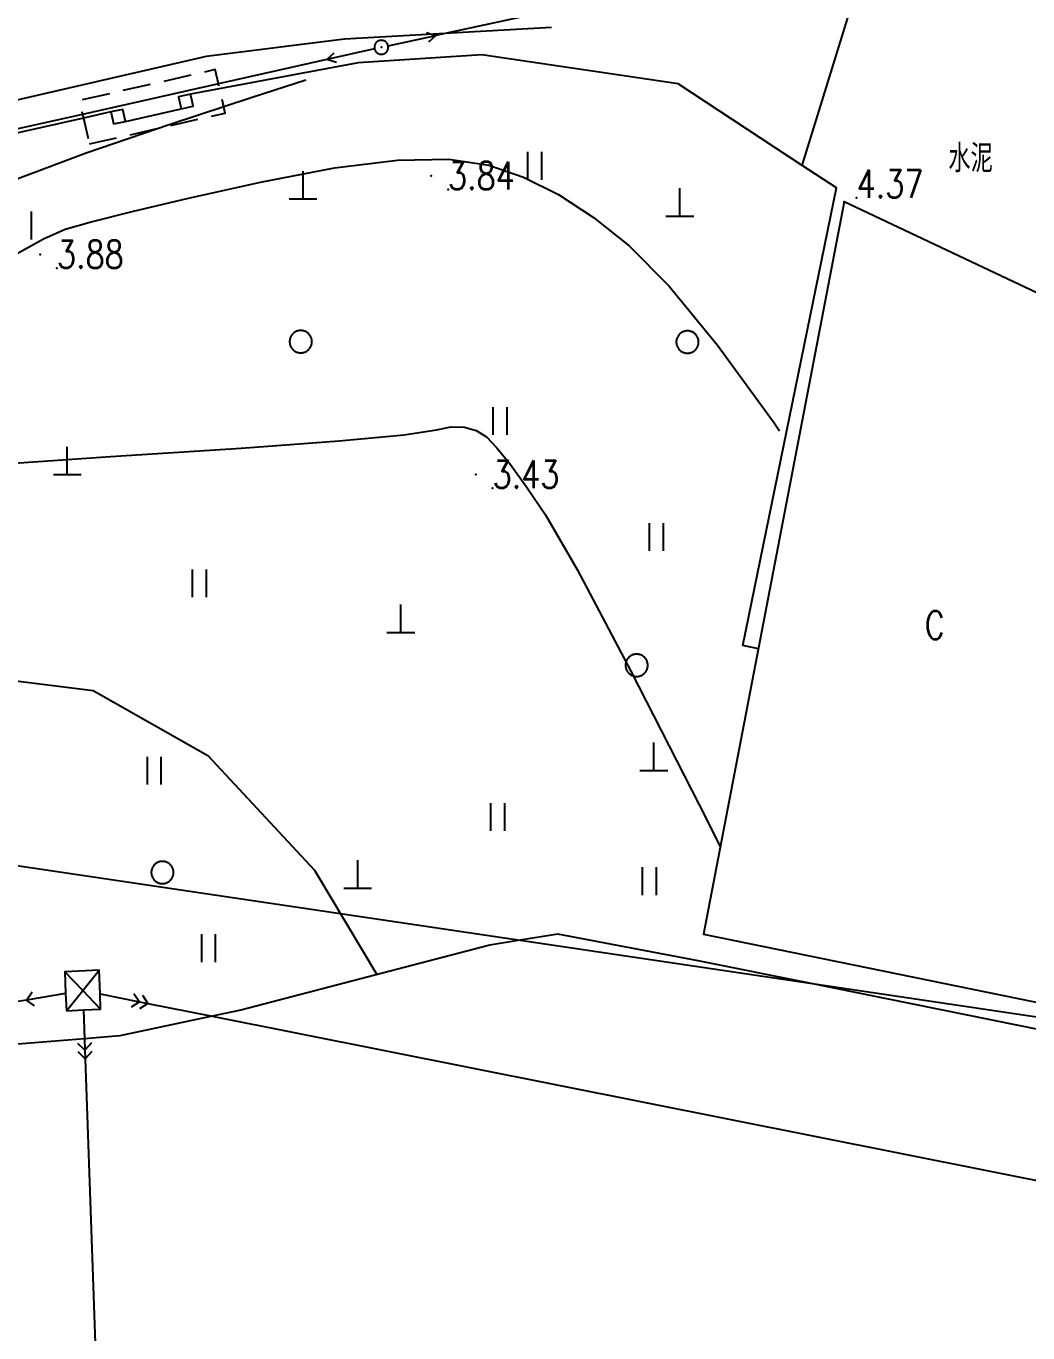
# Model space of a CAD drawing. Extents: x 500064 to 501389, y 2542464 to 2545400.
# Drawn here: x 500929.45 to 500965.42, y 2543014 to 2543060.92 of the extents above; entities that cross this region are included whole.
import ezdxf

# ---------------------------------------------------------------- set-up
doc = ezdxf.new("R2010")
doc.units = 0
doc.header["$LTSCALE"] = 0.5
doc.linetypes.add('CENTER', pattern=[50.8, 31.75, -6.35, 6.35, -6.35])
doc.layers.add('地形图', color=8, linetype='CONTINUOUS')
doc.styles.add('HZ', font='romans.shx', dxfattribs={"width": 0.8, "bigfont": 'hztxt.shx'})
doc.linetypes.add('10421', pattern='A,2,[150,AAA.SHX,S=1,R=0,X=0,Y=1],1e-11', length=2)

msp = doc.modelspace()

# ---------------------------------------------------------------- linework, layer by layer
at = {"layer": '地形图'}
for points in [[(500956.287, 2543063.204), (500944.161, 2543060.58)], [(500957.315, 2543055.918), (500959.003, 2543061.366)], [(500948.318, 2543060.867), (500940.884, 2543060.45), (500935.912, 2543059.82), (500925.267, 2543057.376), (500902.576, 2543052.213), (500887.165, 2543049.023), (500877.686, 2543047.531), (500873.996, 2543046.848), (500869.612, 2543045.316), (500866.887, 2543043.639)], [(500942.451, 2543060.209), (500944.161, 2543060.58)], [(500943.825, 2543060.688), (500944.161, 2543060.58)], [(500944.161, 2543060.58), (500943.9, 2543060.342)], [(500941.963, 2543060.102), (500940.255, 2543059.719)], [(500942.207, 2543059.907), (500942.222, 2543059.907), (500942.238, 2543059.909), (500942.254, 2543059.911), (500942.269, 2543059.914), (500942.284, 2543059.919), (500942.299, 2543059.924), (500942.313, 2543059.93), (500942.327, 2543059.937), (500942.341, 2543059.945), (500942.354, 2543059.954), (500942.366, 2543059.964), (500942.378, 2543059.974), (500942.389, 2543059.985), (500942.399, 2543059.997), (500942.409, 2543060.01), (500942.418, 2543060.023), (500942.426, 2543060.036), (500942.433, 2543060.05), (500942.439, 2543060.064), (500942.445, 2543060.079), (500942.449, 2543060.094), (500942.452, 2543060.11), (500942.455, 2543060.125), (500942.456, 2543060.141), (500942.457, 2543060.157), (500942.456, 2543060.172), (500942.455, 2543060.188), (500942.452, 2543060.203), (500942.451, 2543060.209), (500942.449, 2543060.219), (500942.445, 2543060.234), (500942.439, 2543060.249), (500942.433, 2543060.263), (500942.426, 2543060.277), (500942.418, 2543060.29), (500942.409, 2543060.303), (500942.399, 2543060.316), (500942.389, 2543060.328), (500942.378, 2543060.339), (500942.366, 2543060.349), (500942.354, 2543060.359), (500942.341, 2543060.368), (500942.327, 2543060.376), (500942.313, 2543060.383), (500942.299, 2543060.389), (500942.284, 2543060.394), (500942.269, 2543060.399), (500942.254, 2543060.402), (500942.238, 2543060.405), (500942.222, 2543060.406), (500942.207, 2543060.407), (500942.191, 2543060.406), (500942.175, 2543060.405), (500942.16, 2543060.402), (500942.145, 2543060.399), (500942.13, 2543060.394), (500942.115, 2543060.389), (500942.1, 2543060.383), (500942.086, 2543060.376), (500942.073, 2543060.368), (500942.06, 2543060.359), (500942.047, 2543060.349), (500942.036, 2543060.339), (500942.025, 2543060.328), (500942.014, 2543060.316), (500942.004, 2543060.303), (500941.996, 2543060.29), (500941.988, 2543060.277), (500941.981, 2543060.263), (500941.974, 2543060.249), (500941.969, 2543060.234), (500941.965, 2543060.219), (500941.961, 2543060.203), (500941.959, 2543060.188), (500941.957, 2543060.172), (500941.957, 2543060.157), (500941.957, 2543060.141), (500941.959, 2543060.125), (500941.961, 2543060.11), (500941.963, 2543060.102), (500941.965, 2543060.094), (500941.969, 2543060.079), (500941.974, 2543060.064), (500941.981, 2543060.05), (500941.988, 2543060.036), (500941.996, 2543060.023), (500942.004, 2543060.01), (500942.014, 2543059.997), (500942.025, 2543059.985), (500942.036, 2543059.974), (500942.047, 2543059.964), (500942.06, 2543059.954), (500942.073, 2543059.945), (500942.086, 2543059.937), (500942.1, 2543059.93), (500942.115, 2543059.924), (500942.13, 2543059.919), (500942.145, 2543059.914), (500942.16, 2543059.911), (500942.175, 2543059.909), (500942.191, 2543059.907), (500942.207, 2543059.907)], [(500940.255, 2543059.719), (500936.36, 2543058.844), (500931.481, 2543057.749), (500928.721, 2543057.13)], [(500955.744, 2543038.563), (500955.181, 2543038.679), (500958.547, 2543055.109), (500957.315, 2543055.918), (500952.867, 2543058.839), (500945.817, 2543059.889), (500941.377, 2543059.599), (500935.358, 2543058.469)], [(500940.255, 2543059.719), (500940.515, 2543059.958)], [(500940.593, 2543059.613), (500940.255, 2543059.719)], [(500935.366, 2543059.156), (500934.391, 2543058.934)], [(500936.377, 2543058.77), (500936.36, 2543058.844), (500936.243, 2543059.355), (500935.854, 2543059.267)], [(500883.506, 2543041.831), (500889.506, 2543044.482), (500895.315, 2543047.063), (500899.2, 2543048.81), (500901.16, 2543049.72), (500902.203, 2543050.123), (500903.338, 2543050.345), (500904.566, 2543050.387), (500905.886, 2543050.248), (500907.589, 2543050.151), (500909.968, 2543050.316), (500913.023, 2543050.746), (500916.753, 2543051.438), (500920.408, 2543052.225), (500923.239, 2543052.938), (500925.245, 2543053.578), (500926.427, 2543054.144), (500927.516, 2543054.744), (500929.245, 2543055.486), (500931.613, 2543056.371), (500934.621, 2543057.397), (500937.566, 2543058.364), (500939.495, 2543058.991)], [(500933.904, 2543058.823), (500932.929, 2543058.601)], [(500932.441, 2543058.49), (500931.466, 2543058.268)], [(500935.017, 2543057.948), (500935.448, 2543058.038), (500935.409, 2543058.224), (500935.358, 2543058.469), (500934.927, 2543058.379), (500935.017, 2543057.948)], [(500936.111, 2543057.684), (500936.598, 2543057.795), (500936.488, 2543058.283)], [(500932.497, 2543057.837), (500931.512, 2543057.614), (500928.51, 2543056.936), (500927, 2543056.595), (500926.604, 2543056.505), (500925.119, 2543056.17), (500893.24, 2543048.965), (500893.171, 2543048.95)], [(500931.457, 2543057.856), (500931.481, 2543057.749), (500931.512, 2543057.614), (500931.679, 2543056.881)], [(500932.588, 2543057.407), (500933.018, 2543057.497), (500932.928, 2543057.927), (500932.497, 2543057.837), (500932.563, 2543057.525), (500932.588, 2543057.407)], [(500933.018, 2543057.497), (500935.017, 2543057.948)], [(500933.186, 2543057.018), (500934.161, 2543057.24)], [(500934.648, 2543057.351), (500935.623, 2543057.573)], [(500931.723, 2543056.685), (500932.698, 2543056.907)], [(500947.47, 2543055.401), (500947.47, 2543056.401)], [(500947.97, 2543055.401), (500947.97, 2543056.401)], [(500928.993, 2543052.685), (500930.071, 2543053.283), (500930.86, 2543053.624), (500931.782, 2543053.889), (500933.257, 2543054.26), (500935.287, 2543054.737), (500937.871, 2543055.319), (500940.529, 2543055.834), (500942.781, 2543056.106), (500944.628, 2543056.136), (500946.068, 2543055.924), (500947.31, 2543055.493), (500948.564, 2543054.866), (500949.83, 2543054.044), (500951.106, 2543053.025), (500952.539, 2543051.576), (500954.274, 2543049.459), (500956.311, 2543046.675), (500956.506, 2543046.388)], [(500939.396, 2543054.715), (500939.396, 2543055.715)], [(500952.922, 2543054.096), (500952.922, 2543055.096)], [(500938.896, 2543054.715), (500939.396, 2543054.715), (500939.896, 2543054.715)], [(500929.648, 2543053.257), (500929.648, 2543054.257)], [(500952.422, 2543054.096), (500952.922, 2543054.096), (500953.422, 2543054.096)], [(500939.312, 2543049.187), (500939.337, 2543049.188), (500939.362, 2543049.19), (500939.387, 2543049.194), (500939.412, 2543049.199), (500939.436, 2543049.206), (500939.459, 2543049.215), (500939.482, 2543049.225), (500939.505, 2543049.236), (500939.526, 2543049.249), (500939.547, 2543049.263), (500939.567, 2543049.279), (500939.586, 2543049.295), (500939.604, 2543049.313), (500939.62, 2543049.332), (500939.636, 2543049.352), (500939.65, 2543049.373), (500939.663, 2543049.394), (500939.674, 2543049.417), (500939.684, 2543049.44), (500939.693, 2543049.463), (500939.7, 2543049.487), (500939.705, 2543049.512), (500939.709, 2543049.537), (500939.711, 2543049.562), (500939.712, 2543049.587), (500939.711, 2543049.612), (500939.709, 2543049.637), (500939.705, 2543049.662), (500939.7, 2543049.686), (500939.693, 2543049.711), (500939.684, 2543049.734), (500939.674, 2543049.757), (500939.663, 2543049.78), (500939.65, 2543049.801), (500939.636, 2543049.822), (500939.62, 2543049.842), (500939.604, 2543049.861), (500939.586, 2543049.879), (500939.567, 2543049.895), (500939.547, 2543049.911), (500939.526, 2543049.925), (500939.505, 2543049.937), (500939.482, 2543049.949), (500939.459, 2543049.959), (500939.436, 2543049.967), (500939.412, 2543049.974), (500939.387, 2543049.98), (500939.362, 2543049.984), (500939.337, 2543049.986), (500939.312, 2543049.987), (500939.287, 2543049.986), (500939.262, 2543049.984), (500939.237, 2543049.98), (500939.213, 2543049.974), (500939.189, 2543049.967), (500939.165, 2543049.959), (500939.142, 2543049.949), (500939.119, 2543049.937), (500939.098, 2543049.925), (500939.077, 2543049.911), (500939.057, 2543049.895), (500939.038, 2543049.879), (500939.02, 2543049.861), (500939.004, 2543049.842), (500938.988, 2543049.822), (500938.974, 2543049.801), (500938.962, 2543049.78), (500938.95, 2543049.757), (500938.94, 2543049.734), (500938.932, 2543049.711), (500938.925, 2543049.686), (500938.919, 2543049.662), (500938.915, 2543049.637), (500938.913, 2543049.612), (500938.912, 2543049.587), (500938.913, 2543049.562), (500938.915, 2543049.537), (500938.919, 2543049.512), (500938.925, 2543049.487), (500938.932, 2543049.463), (500938.94, 2543049.44), (500938.95, 2543049.417), (500938.962, 2543049.394), (500938.974, 2543049.373), (500938.988, 2543049.352), (500939.004, 2543049.332), (500939.02, 2543049.313), (500939.038, 2543049.295), (500939.057, 2543049.279), (500939.077, 2543049.263), (500939.098, 2543049.249), (500939.119, 2543049.236), (500939.142, 2543049.225), (500939.165, 2543049.215), (500939.189, 2543049.206), (500939.213, 2543049.199), (500939.237, 2543049.194), (500939.262, 2543049.19), (500939.287, 2543049.188), (500939.312, 2543049.187)], [(500953.197, 2543049.174), (500953.222, 2543049.175), (500953.247, 2543049.177), (500953.272, 2543049.181), (500953.297, 2543049.186), (500953.321, 2543049.193), (500953.345, 2543049.202), (500953.368, 2543049.212), (500953.39, 2543049.223), (500953.412, 2543049.236), (500953.432, 2543049.25), (500953.452, 2543049.266), (500953.471, 2543049.282), (500953.489, 2543049.3), (500953.505, 2543049.319), (500953.521, 2543049.339), (500953.535, 2543049.36), (500953.548, 2543049.381), (500953.559, 2543049.404), (500953.569, 2543049.427), (500953.578, 2543049.45), (500953.585, 2543049.474), (500953.59, 2543049.499), (500953.594, 2543049.524), (500953.596, 2543049.549), (500953.597, 2543049.574), (500953.596, 2543049.599), (500953.594, 2543049.624), (500953.59, 2543049.649), (500953.585, 2543049.673), (500953.578, 2543049.697), (500953.569, 2543049.721), (500953.559, 2543049.744), (500953.548, 2543049.767), (500953.535, 2543049.788), (500953.521, 2543049.809), (500953.505, 2543049.829), (500953.489, 2543049.848), (500953.471, 2543049.865), (500953.452, 2543049.882), (500953.432, 2543049.897), (500953.412, 2543049.912), (500953.39, 2543049.924), (500953.368, 2543049.936), (500953.345, 2543049.946), (500953.321, 2543049.954), (500953.297, 2543049.961), (500953.272, 2543049.967), (500953.247, 2543049.971), (500953.222, 2543049.973), (500953.197, 2543049.974), (500953.172, 2543049.973), (500953.147, 2543049.971), (500953.122, 2543049.967), (500953.098, 2543049.961), (500953.074, 2543049.954), (500953.05, 2543049.946), (500953.027, 2543049.936), (500953.005, 2543049.924), (500952.983, 2543049.912), (500952.962, 2543049.897), (500952.942, 2543049.882), (500952.923, 2543049.865), (500952.906, 2543049.848), (500952.889, 2543049.829), (500952.874, 2543049.809), (500952.86, 2543049.788), (500952.847, 2543049.767), (500952.835, 2543049.744), (500952.825, 2543049.721), (500952.817, 2543049.697), (500952.81, 2543049.673), (500952.804, 2543049.649), (500952.8, 2543049.624), (500952.798, 2543049.599), (500952.797, 2543049.574), (500952.798, 2543049.549), (500952.8, 2543049.524), (500952.804, 2543049.499), (500952.81, 2543049.474), (500952.817, 2543049.45), (500952.825, 2543049.427), (500952.835, 2543049.404), (500952.847, 2543049.381), (500952.86, 2543049.36), (500952.874, 2543049.339), (500952.889, 2543049.319), (500952.906, 2543049.3), (500952.923, 2543049.282), (500952.942, 2543049.266), (500952.962, 2543049.25), (500952.983, 2543049.236), (500953.005, 2543049.223), (500953.027, 2543049.212), (500953.05, 2543049.202), (500953.074, 2543049.193), (500953.098, 2543049.186), (500953.122, 2543049.181), (500953.147, 2543049.177), (500953.172, 2543049.175), (500953.197, 2543049.174)], [(500946.221, 2543046.241), (500946.221, 2543047.241)], [(500946.721, 2543046.241), (500946.721, 2543047.241)], [(500927.798, 2543045.142), (500932.486, 2543045.466), (500937.178, 2543045.766), (500940.692, 2543046.026), (500943.026, 2543046.246), (500944.182, 2543046.426), (500944.718, 2543046.529), (500945.196, 2543046.521), (500945.615, 2543046.4), (500945.977, 2543046.167), (500946.358, 2543045.775), (500946.84, 2543045.178), (500947.422, 2543044.374), (500948.103, 2543043.366), (500949.234, 2543041.408), (500951.163, 2543037.758), (500953.892, 2543032.415), (500954.376, 2543031.448)], [(500930.93, 2543044.817), (500930.93, 2543045.817)], [(500930.43, 2543044.817), (500930.93, 2543044.817), (500931.43, 2543044.817)], [(500951.833, 2543042.073), (500951.833, 2543043.073)], [(500952.333, 2543042.073), (500952.333, 2543043.073)], [(500935.429, 2543040.41), (500935.429, 2543041.41)], [(500935.929, 2543040.41), (500935.929, 2543041.41)], [(500942.907, 2543039.146), (500942.907, 2543040.146)], [(500942.407, 2543039.146), (500942.907, 2543039.146), (500943.407, 2543039.146)], [(500951.375, 2543037.569), (500951.4, 2543037.57), (500951.425, 2543037.572), (500951.45, 2543037.576), (500951.474, 2543037.582), (500951.499, 2543037.589), (500951.522, 2543037.597), (500951.545, 2543037.607), (500951.568, 2543037.619), (500951.589, 2543037.631), (500951.61, 2543037.646), (500951.63, 2543037.661), (500951.649, 2543037.678), (500951.667, 2543037.695), (500951.683, 2543037.714), (500951.699, 2543037.734), (500951.713, 2543037.755), (500951.725, 2543037.776), (500951.737, 2543037.799), (500951.747, 2543037.822), (500951.755, 2543037.846), (500951.762, 2543037.87), (500951.768, 2543037.894), (500951.772, 2543037.919), (500951.774, 2543037.944), (500951.775, 2543037.969), (500951.774, 2543037.994), (500951.772, 2543038.019), (500951.768, 2543038.044), (500951.762, 2543038.069), (500951.755, 2543038.093), (500951.747, 2543038.116), (500951.737, 2543038.139), (500951.725, 2543038.162), (500951.713, 2543038.183), (500951.699, 2543038.204), (500951.683, 2543038.224), (500951.667, 2543038.243), (500951.649, 2543038.261), (500951.63, 2543038.277), (500951.61, 2543038.293), (500951.589, 2543038.307), (500951.568, 2543038.32), (500951.545, 2543038.331), (500951.522, 2543038.341), (500951.499, 2543038.35), (500951.474, 2543038.357), (500951.45, 2543038.362), (500951.425, 2543038.366), (500951.4, 2543038.368), (500951.375, 2543038.369), (500951.35, 2543038.368), (500951.325, 2543038.366), (500951.3, 2543038.362), (500951.275, 2543038.357), (500951.251, 2543038.35), (500951.228, 2543038.341), (500951.205, 2543038.331), (500951.182, 2543038.32), (500951.161, 2543038.307), (500951.14, 2543038.293), (500951.12, 2543038.277), (500951.101, 2543038.261), (500951.083, 2543038.243), (500951.067, 2543038.224), (500951.051, 2543038.204), (500951.037, 2543038.183), (500951.024, 2543038.162), (500951.013, 2543038.139), (500951.003, 2543038.116), (500950.995, 2543038.093), (500950.987, 2543038.069), (500950.982, 2543038.044), (500950.978, 2543038.019), (500950.976, 2543037.994), (500950.975, 2543037.969), (500950.976, 2543037.944), (500950.978, 2543037.919), (500950.982, 2543037.894), (500950.987, 2543037.87), (500950.995, 2543037.846), (500951.003, 2543037.822), (500951.013, 2543037.799), (500951.024, 2543037.776), (500951.037, 2543037.755), (500951.051, 2543037.734), (500951.067, 2543037.714), (500951.083, 2543037.695), (500951.101, 2543037.678), (500951.12, 2543037.661), (500951.14, 2543037.646), (500951.161, 2543037.631), (500951.182, 2543037.619), (500951.205, 2543037.607), (500951.228, 2543037.597), (500951.251, 2543037.589), (500951.275, 2543037.582), (500951.3, 2543037.576), (500951.325, 2543037.572), (500951.35, 2543037.57), (500951.375, 2543037.569)], [(500872.078, 2543017.761), (500880.411, 2543024.706), (500886.953, 2543029.654), (500891.704, 2543032.603), (500894.664, 2543033.554), (500896.786, 2543033.6), (500899.025, 2543033.831), (500901.38, 2543034.249), (500903.851, 2543034.852), (500906.358, 2543035.484), (500908.82, 2543035.987), (500911.239, 2543036.359), (500913.613, 2543036.602), (500916.241, 2543036.799), (500919.423, 2543037.034), (500923.157, 2543037.308), (500927.445, 2543037.62), (500931.861, 2543037.063), (500935.98, 2543034.727), (500939.803, 2543030.613), (500942.049, 2543026.862)], [(500951.992, 2543034.196), (500951.992, 2543035.196)], [(500933.806, 2543033.687), (500933.806, 2543034.687)], [(500934.306, 2543033.687), (500934.306, 2543034.687)], [(500951.492, 2543034.196), (500951.992, 2543034.196), (500952.492, 2543034.196)], [(500946.14, 2543032.02), (500946.14, 2543033.02)], [(500946.64, 2543032.02), (500946.64, 2543033.02)], [(500924.101, 2543031.523), (500947.188, 2543028.096), (500957.515, 2543026.563), (500967.025, 2543025.152), (500977.977, 2543023.526), (500986.481, 2543022.263), (500998.696, 2543020.45), (500999.669, 2543020.306)], [(500941.358, 2543029.969), (500941.358, 2543030.969)], [(500934.346, 2543030.13), (500934.371, 2543030.13), (500934.396, 2543030.133), (500934.42, 2543030.137), (500934.445, 2543030.142), (500934.469, 2543030.149), (500934.493, 2543030.158), (500934.516, 2543030.168), (500934.538, 2543030.179), (500934.56, 2543030.192), (500934.581, 2543030.206), (500934.6, 2543030.222), (500934.619, 2543030.238), (500934.637, 2543030.256), (500934.654, 2543030.275), (500934.669, 2543030.295), (500934.683, 2543030.315), (500934.696, 2543030.337), (500934.707, 2543030.359), (500934.717, 2543030.382), (500934.726, 2543030.406), (500934.733, 2543030.43), (500934.738, 2543030.455), (500934.742, 2543030.48), (500934.745, 2543030.505), (500934.746, 2543030.53), (500934.745, 2543030.555), (500934.742, 2543030.58), (500934.738, 2543030.605), (500934.733, 2543030.629), (500934.726, 2543030.653), (500934.717, 2543030.677), (500934.707, 2543030.7), (500934.696, 2543030.722), (500934.683, 2543030.744), (500934.669, 2543030.765), (500934.654, 2543030.785), (500934.637, 2543030.804), (500934.619, 2543030.821), (500934.6, 2543030.838), (500934.581, 2543030.853), (500934.56, 2543030.867), (500934.538, 2543030.88), (500934.516, 2543030.892), (500934.493, 2543030.902), (500934.469, 2543030.91), (500934.445, 2543030.917), (500934.42, 2543030.923), (500934.396, 2543030.927), (500934.371, 2543030.929), (500934.346, 2543030.93), (500934.32, 2543030.929), (500934.295, 2543030.927), (500934.271, 2543030.923), (500934.246, 2543030.917), (500934.222, 2543030.91), (500934.198, 2543030.902), (500934.175, 2543030.892), (500934.153, 2543030.88), (500934.131, 2543030.867), (500934.11, 2543030.853), (500934.091, 2543030.838), (500934.072, 2543030.821), (500934.054, 2543030.804), (500934.037, 2543030.785), (500934.022, 2543030.765), (500934.008, 2543030.744), (500933.995, 2543030.722), (500933.984, 2543030.7), (500933.974, 2543030.677), (500933.965, 2543030.653), (500933.958, 2543030.629), (500933.953, 2543030.605), (500933.949, 2543030.58), (500933.946, 2543030.555), (500933.945, 2543030.53), (500933.946, 2543030.505), (500933.949, 2543030.48), (500933.953, 2543030.455), (500933.958, 2543030.43), (500933.965, 2543030.406), (500933.974, 2543030.382), (500933.984, 2543030.359), (500933.995, 2543030.337), (500934.008, 2543030.315), (500934.022, 2543030.295), (500934.037, 2543030.275), (500934.054, 2543030.256), (500934.072, 2543030.238), (500934.091, 2543030.222), (500934.11, 2543030.206), (500934.131, 2543030.192), (500934.153, 2543030.179), (500934.175, 2543030.168), (500934.198, 2543030.158), (500934.222, 2543030.149), (500934.246, 2543030.142), (500934.271, 2543030.137), (500934.295, 2543030.133), (500934.32, 2543030.13), (500934.346, 2543030.13)], [(500951.583, 2543029.717), (500951.583, 2543030.717)], [(500952.083, 2543029.717), (500952.083, 2543030.717)], [(500940.858, 2543029.969), (500941.358, 2543029.969), (500941.858, 2543029.969)], [(500935.757, 2543027.315), (500935.757, 2543028.315)], [(500936.257, 2543027.315), (500936.257, 2543028.315)], [(500930.897, 2543025.569), (500931.512, 2543025.594), (500932.127, 2543025.619), (500932.105, 2543026.17), (500932.07, 2543027.018), (500930.84, 2543026.968), (500930.872, 2543026.19), (500930.897, 2543025.569)], [(500932.127, 2543025.619), (500931.483, 2543026.293), (500930.84, 2543026.968)], [(500930.897, 2543025.569), (500931.483, 2543026.293), (500932.07, 2543027.018)], [(500930.882, 2543026.192), (500930.872, 2543026.19), (500929.46, 2543025.952), (500929.157, 2543025.9)], [(500929.46, 2543025.952), (500929.665, 2543026.24)], [(500929.748, 2543025.747), (500929.46, 2543025.952)], [(500932.105, 2543026.17), (500933.519, 2543025.888), (500933.821, 2543025.828)], [(500933.519, 2543025.888), (500933.225, 2543025.692)], [(500933.323, 2543026.182), (500933.519, 2543025.888)], [(500933.821, 2543025.828), (500933.527, 2543025.631)], [(500933.625, 2543026.122), (500933.821, 2543025.828)], [(500933.821, 2543025.828), (500936.133, 2543025.367), (500979.385, 2543016.754), (500986.201, 2543015.396)], [(500931.512, 2543025.594), (500931.549, 2543024.563), (500931.563, 2543024.153), (500931.574, 2543023.845)], [(500931.563, 2543024.153), (500931.305, 2543024.394)], [(500931.804, 2543024.411), (500931.563, 2543024.153)], [(500931.574, 2543023.845), (500931.315, 2543024.086)], [(500931.815, 2543024.104), (500931.574, 2543023.845)], [(500931.575, 2543023.843), (500932.066, 2543009.882), (500932.203, 2543005.986), (500932.232, 2543005.17)]]:
    msp.add_lwpolyline(points, dxfattribs=at)
msp.add_lwpolyline([(500966.126, 2543025.788), (500971.393, 2543048.671), (500958.83, 2543054.613), (500953.775, 2543028.318)], close=True, dxfattribs=at)
at = {"layer": '地形图', "linetype": '10421'}
for points in [[(500972.603, 2543049.101), (500967.025, 2543025.152), (500966.912, 2543024.667), (500957.515, 2543026.563), (500953.578, 2543027.357), (500948.542, 2543028.312)], [(500948.542, 2543028.312), (500947.188, 2543028.096), (500946.108, 2543027.924), (500943.024, 2543027.117), (500937.163, 2543025.584), (500936.133, 2543025.367), (500932.821, 2543024.671), (500931.549, 2543024.563), (500929.156, 2543024.361)]]:
    msp.add_lwpolyline(points, dxfattribs=at)
at = {"layer": '地形图', "ltscale": 10}
for p in [(500942.207, 2543060.156), (500944.001, 2543055.542), (500958.83, 2543054.613), (500929.958, 2543052.718), (500945.6, 2543044.819)]:
    msp.add_point(p, dxfattribs=at)
at = {"layer": '地形图', "linetype": 'CENTER'}
for p in [(500944.601, 2543055.046, 3.84), (500959.269, 2543054.753, 4.37), (500930.558, 2543052.222, 3.88), (500946.2, 2543044.323, 3.43)]:
    msp.add_point(p, dxfattribs=at)

# ---------------------------------------------------------------- texts
at = {"layer": '地形图', "ltscale": 10, "style": 'HZ', "width": 0.8}
for s, p in [('水泥', (500962.563, 2543055.669)), ('3.84', (500944.601, 2543055.046)), ('4.37', (500959.269, 2543054.753)), ('3.88', (500930.558, 2543052.222)), ('3.43', (500946.2, 2543044.323)), ('C', (500961.718, 2543038.91))]:
    msp.add_text(s, height=1, dxfattribs=at).set_placement(p)

doc.saveas('drawing.dxf')
